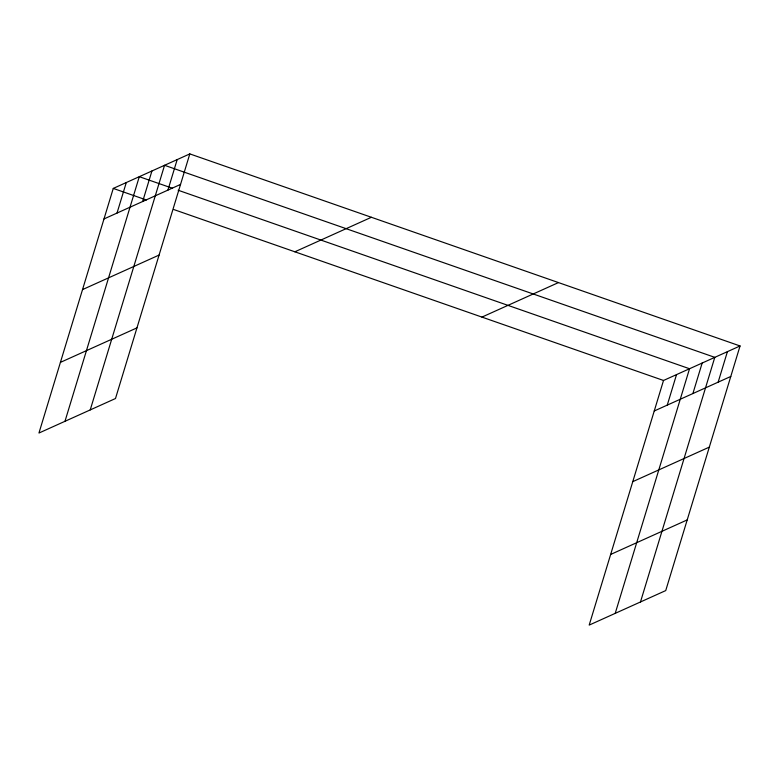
<?xml version="1.0" encoding="UTF-8"?>
<svg xmlns="http://www.w3.org/2000/svg" width="779" height="779" viewBox="0 0 779 779"><rect width="100%" height="100%" fill="white"/><g stroke="black" fill="none" stroke-linecap="round" stroke-linejoin="round"><path stroke-width="1.17" d="M189.813 153.901L113.267 188.421L38.95 433.036L115.487 398.527L189.813 153.901L740.05 345.964L665.733 590.579L589.187 625.099L663.513 380.473L740.05 345.964M117.016 213.066L126.286 182.549M64.978 421.303L139.295 176.687L172.412 188.245M142.654 201.508L151.924 170.99M90.228 409.91L164.554 165.294L714.791 357.347L640.474 601.972M167.913 190.115L177.184 159.598M667.252 405.129L676.523 374.611M615.215 613.365L689.532 368.74L178.128 190.232M692.891 393.561L702.161 363.043M718.15 382.168L727.42 351.65M103.996 218.938L180.543 184.419M82.535 289.593L159.072 255.074M294.851 251.802L371.388 217.283M60.421 362.381L136.958 327.871M481.928 317.102L558.475 282.582M654.233 410.991L730.78 376.471M632.772 481.646L709.309 447.127M610.658 554.444L687.195 519.924M113.267 188.421L146.394 199.979M173.795 209.541L663.513 380.473"/></g></svg>
